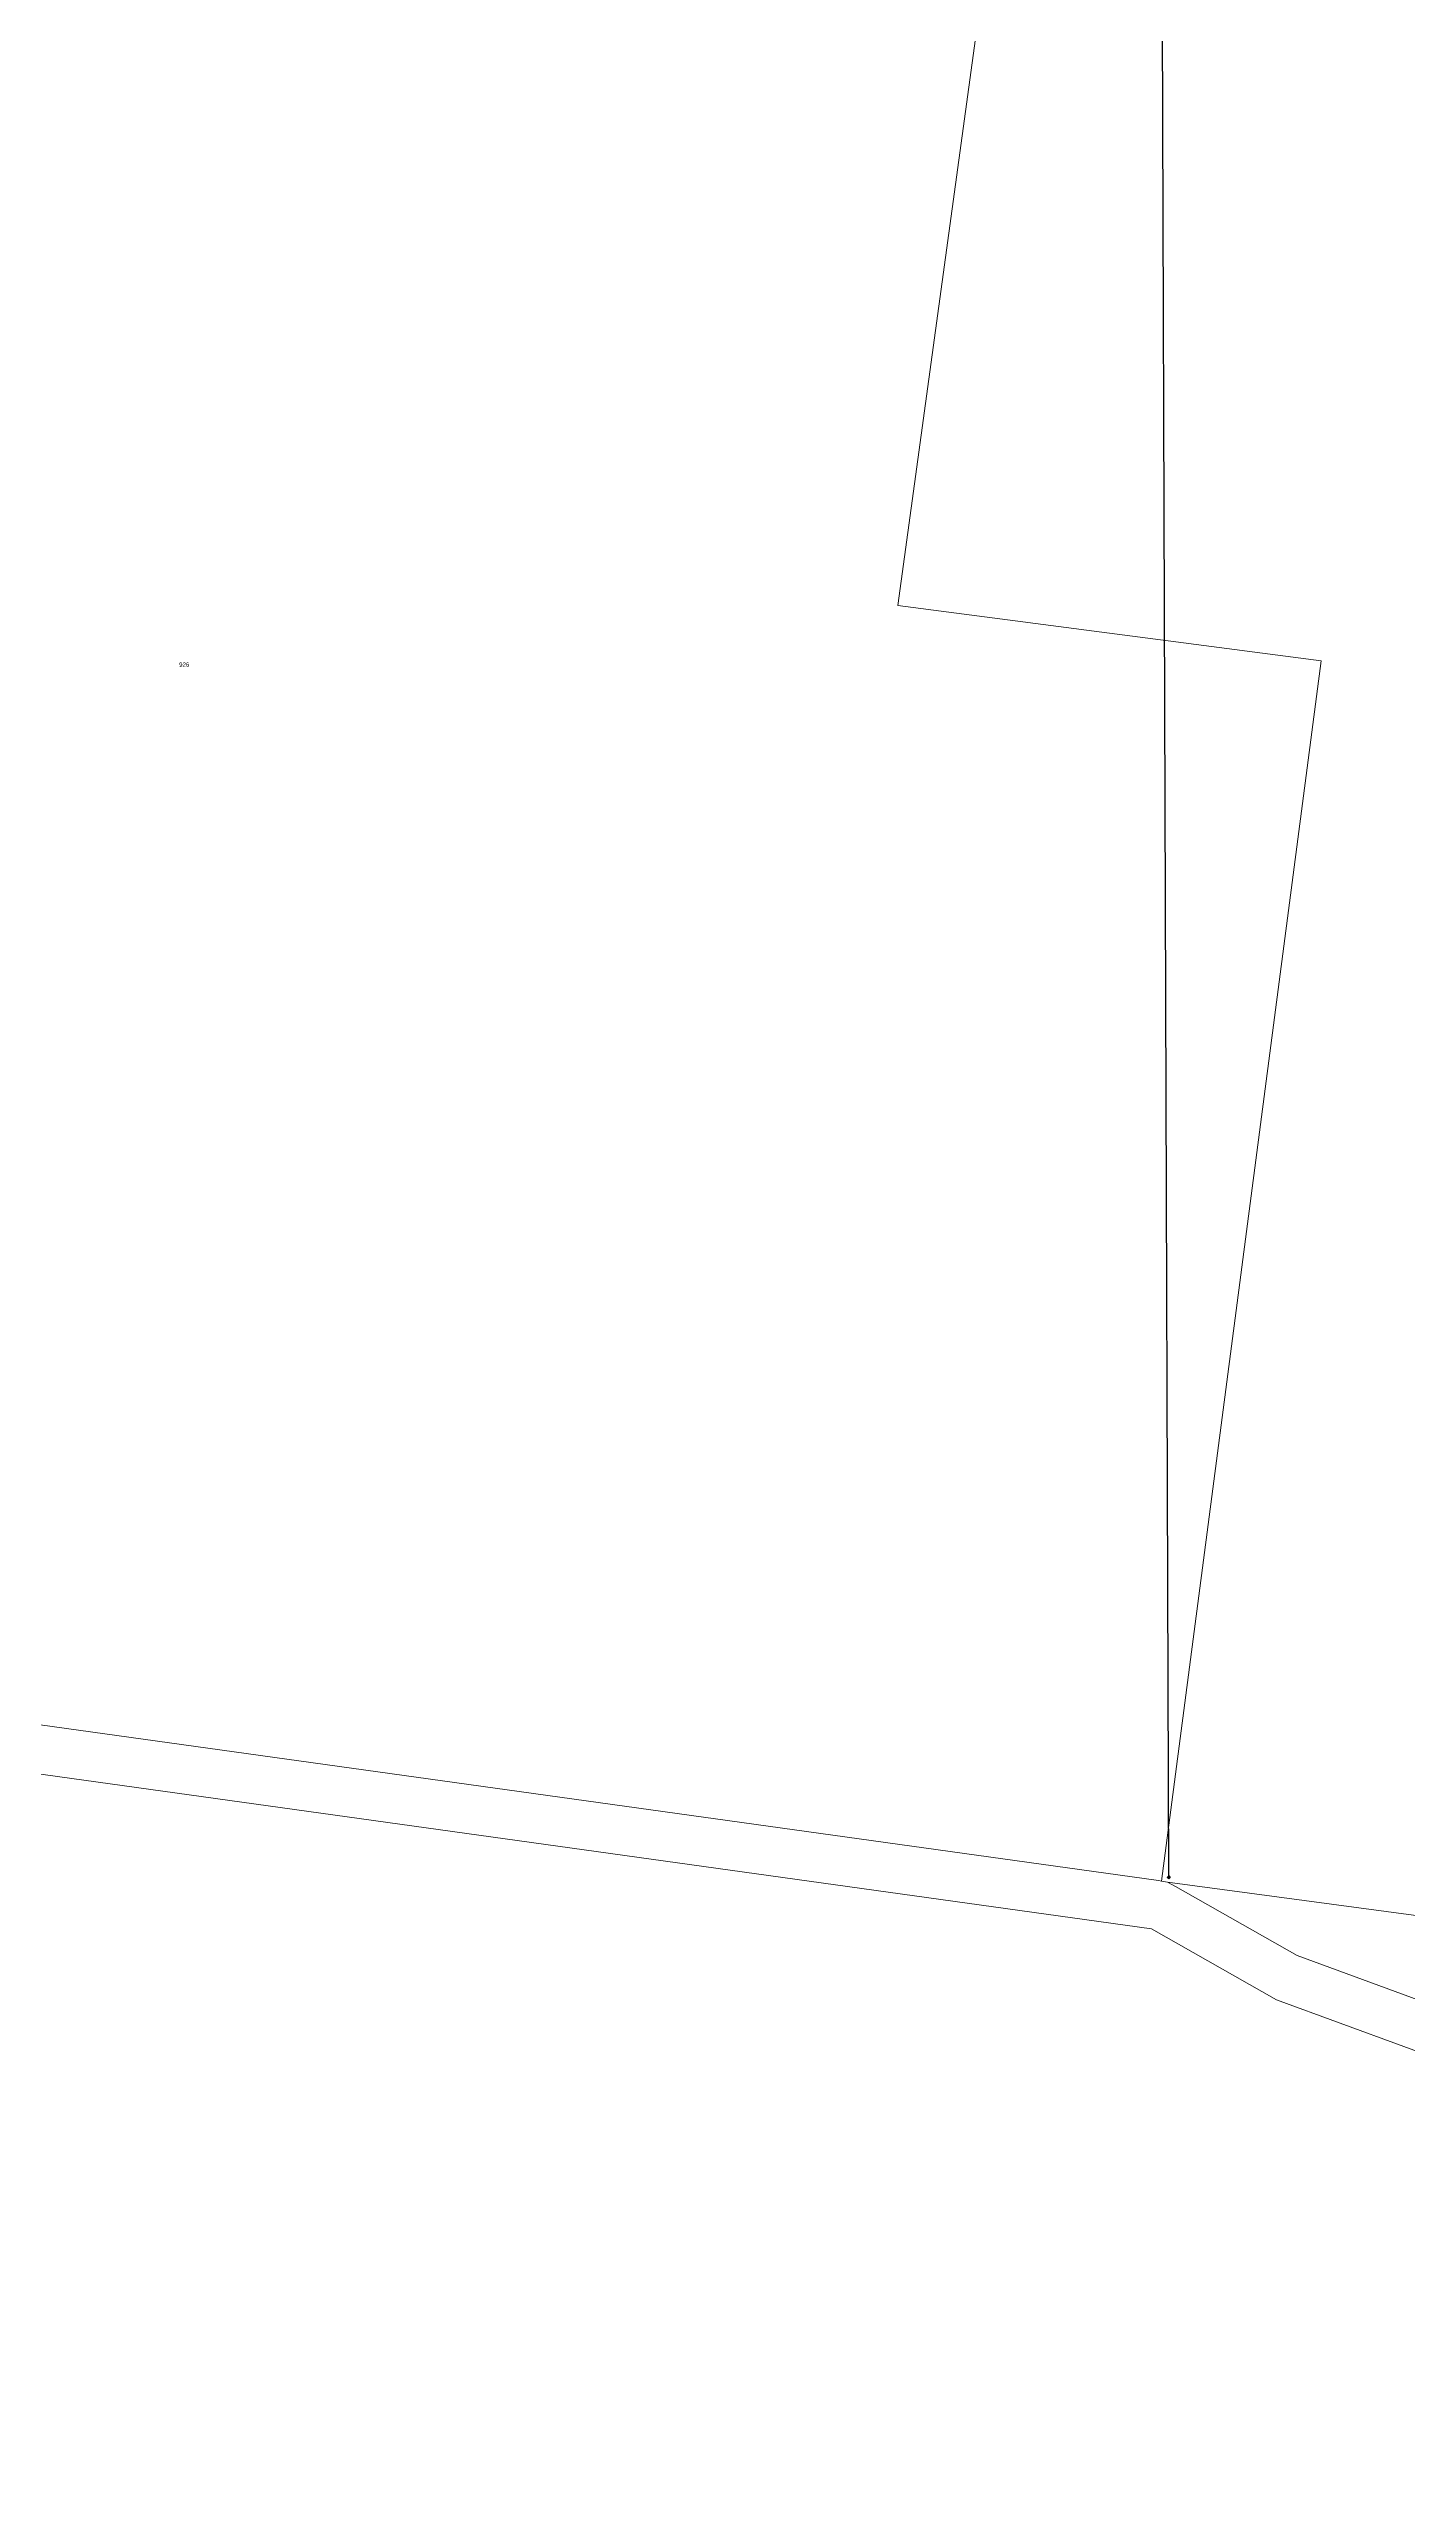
# Model space of a CAD drawing. Header units: metres. Extents: x 249687 to 257263, y 6187901 to 6192012.
# Drawn here: x 254642 to 255203, y 6189829 to 6190833 of the extents above; entities that cross this region are included whole.
import ezdxf
from ezdxf.enums import TextEntityAlignment as Align

# ---------------------------------------------------------------- set-up
doc = ezdxf.new("R2010")
doc.units = ezdxf.units.M
doc.layers.get('0').update_dxf_attribs({"color": 6})
doc.layers.add('Cadastre Land Parcels_SP_EXT', color=8, linetype='Continuous', lineweight=5)
doc.layers.add('Cadastre Roads_SP_EXT', color=8, linetype='Continuous', lineweight=5)
doc.layers.add('Services_SP_EXT', color=7, linetype='Continuous')
doc.styles.get("Standard").update_dxf_attribs({"font": 'arial.ttf'})

# ---------------------------------------------------------------- blocks, each defined once
blk = doc.blocks.new('CCP_EXT')
blk.add_wipeout([(0, 0.6), (0.6, 0), (0, -0.6), (-0.6, 0)])
blk.add_lwpolyline([(-0.6, 0), (0, 0.6), (0.6, 0), (0, -0.6), (-0.6, 0)])
at = {"flags": 1}
blk.add_attdef('Z', (0, 0), '', height=0.2, dxfattribs=at)
at = {"flags": 9}
for tag, p in [('CCP_TYPE', (0, 0)), ('CONSTRUCTED_VOLTAGE', (0, -0.2)), ('NO_PHASES', (0, -0.4)), ('OPERATING_VOLTAGE', (0, -0.6)), ('ORIENTATION', (0, -0.8)), ('OWNED_BY', (0, -1)), ('USAGE', (0, -1.2)), ('LEGEND', (0, -1.4)), ('LIFE_SUPPORT', (0, -1.6)), ('STATE', (0, -1.8)), ('NOTES', (0, -2))]:
    blk.add_attdef(tag, text='', height=0.2, dxfattribs=at).set_placement(p, align=Align.MIDDLE_LEFT)

msp = doc.modelspace()

# ---------------------------------------------------------------- linework, layer by layer
at = {"layer": 'Cadastre Land Parcels_SP_EXT', "linetype": 'Continuous'}
for points in [[(255392.084, 6191202.496), (254878.372, 6191274.58), (254834.134, 6190948.501), (255036.297, 6190920.518), (254992.768, 6190602.342), (255167.738, 6190579.412), (255101.694, 6190074.71), (255104.188, 6190074.332), (255422.559, 6190031.525), (255480.01, 6190433.096), (255494.774, 6190536.608), (255539.8, 6190850.935), (255345.955, 6190877.704), (255392.084, 6191202.496)], [(254834.134, 6190948.501), (254831.669, 6190930.232), (254211.61, 6191019.016), (254147.548, 6190558.974), (254128.685, 6190423.498), (254099.61, 6190214.371), (255100.401, 6190074.899), (255101.694, 6190074.71), (255167.738, 6190579.412), (254992.768, 6190602.342), (255036.297, 6190920.518), (254834.134, 6190948.501)], [(255422.559, 6190031.525), (255104.188, 6190074.332), (255107.551, 6190072.422), (255157.799, 6190043.994), (255260.554, 6190006.178), (255336.989, 6189986.096), (255415.402, 6189981.718), (255422.559, 6190031.525)]]:
    msp.add_lwpolyline(points, close=True, dxfattribs=at)
msp.add_lwpolyline([(254231.412, 6189229.781), (254783.388, 6189157.64), (254954.825, 6189135.179), (255109.641, 6189114.942), (255270.271, 6189093.967), (255425.916, 6189073.637), (255584.051, 6189053.035), (255746.25, 6189031.761), (255917.863, 6189009.418), (255930.046, 6189007.831), (255986.181, 6189424.752), (255986.181, 6189424.752), (256045.41, 6189864.591), (255789.299, 6189904.099), (255785.09, 6189904.75), (255773.913, 6189906.474), (255765.317, 6189907.8), (255417.407, 6189961.456), (255333.833, 6189966.143), (255254.525, 6189987.038), (255149.264, 6190025.675), (255097.613, 6190054.955), (254645.368, 6190117.995), (254290.548, 6190167.438)], dxfattribs=at)

# ---------------------------------------------------------------- texts
at = {"layer": 'Cadastre Land Parcels_SP_EXT'}
msp.add_text('926', height=1.8, dxfattribs=at).set_placement((254695.65, 6190576.952))

# ---------------------------------------------------------------- next in the draw order: block references
at = {"layer": 'Services_SP_EXT', "rotation": 90.0000000000002}
msp.add_blockref('CCP_EXT', (255104.699, 6190076.263), dxfattribs=at)

# ---------------------------------------------------------------- next in the draw order: linework, layer by layer
at = {"layer": 'Cadastre Roads_SP_EXT', "linetype": 'Continuous'}
for points in [[(255260.554, 6190006.178), (255157.799, 6190043.994), (255107.551, 6190072.422), (255104.188, 6190074.332), (255101.694, 6190074.71), (255100.401, 6190074.899), (254099.61, 6190214.371)], [(254290.548, 6190167.438), (254645.368, 6190117.995), (255097.613, 6190054.955), (255149.264, 6190025.675), (255254.525, 6189987.038)]]:
    msp.add_lwpolyline(points, dxfattribs=at)
at = {"layer": 'Services_SP_EXT'}
msp.add_lwpolyline([(255104.699, 6190076.263), (255100.498, 6191328.143)], dxfattribs=at)

doc.saveas('drawing.dxf')
